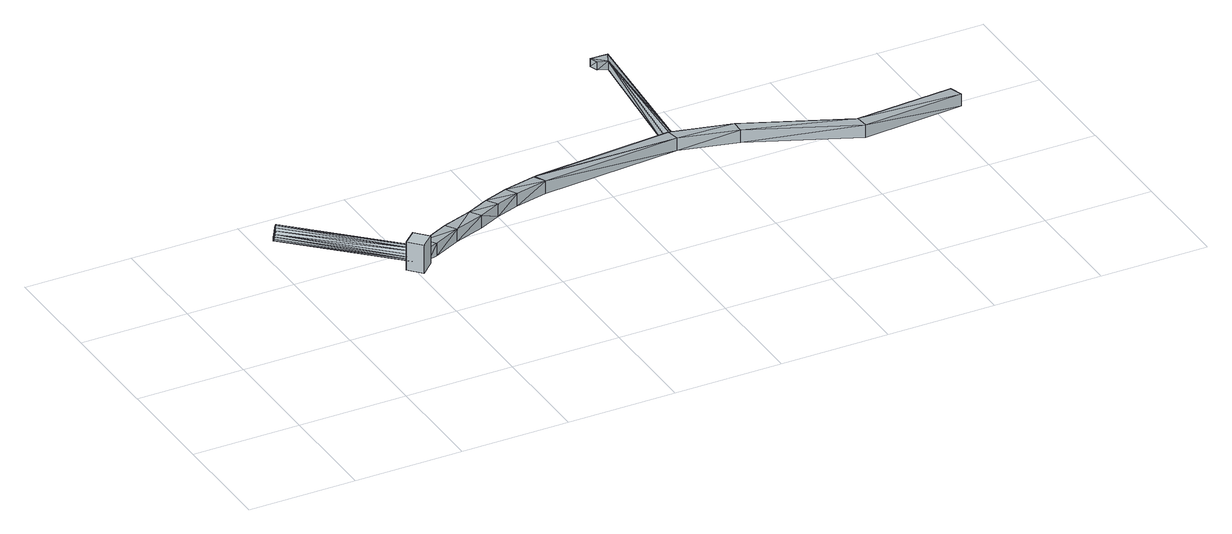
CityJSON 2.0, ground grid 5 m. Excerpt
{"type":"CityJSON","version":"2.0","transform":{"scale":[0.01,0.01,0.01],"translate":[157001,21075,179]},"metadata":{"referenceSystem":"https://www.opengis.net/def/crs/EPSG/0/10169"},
"CityObjects":{
"object1":{"type":"GenericCityObject","attributes":{"name":"雨水管路","year":2013},"geometry":[{"type":"MultiSurface","lod":"2","boundaries":[[[0,1,2]],[[0,3,1]],[[4,5,6]],[[6,7,4]],[[5,8,6]],[[8,9,6]],[[9,10,6]],[[10,11,6]],[[10,12,11]],[[10,13,12]],[[10,14,13]],[[14,15,13]],[[15,16,13]],[[16,17,13]],[[17,0,13]],[[17,3,0]],[[1,17,18]],[[1,3,17]],[[0,2,13]],[[2,19,13]],[[20,21,22]],[[22,23,20]],[[21,24,22]],[[24,25,22]],[[25,26,22]],[[26,27,22]],[[26,28,27]],[[26,29,28]],[[26,30,29]],[[30,31,29]],[[31,19,29]],[[19,18,29]],[[19,2,18]],[[2,1,18]],[[18,16,29]],[[18,17,16]],[[16,15,29]],[[15,28,29]],[[15,14,28]],[[14,27,28]],[[27,14,22]],[[14,10,22]],[[22,10,23]],[[10,9,23]],[[23,9,20]],[[9,8,20]],[[20,5,21]],[[20,8,5]],[[5,4,21]],[[4,24,21]],[[24,7,25]],[[24,4,7]],[[25,7,26]],[[7,6,26]],[[26,6,30]],[[6,11,30]],[[11,12,30]],[[12,31,30]],[[13,31,12]],[[13,19,31]]]}]},
"object2":{"type":"GenericCityObject","attributes":{"name":"雨水マンホール","year":2010},"geometry":[{"type":"MultiSurface","lod":"2","boundaries":[[[32,33,34,35]],[[33,32,36,37]],[[32,35,38,36]],[[33,37,39,34]],[[37,36,38,39]],[[39,38,35,34]]]}]},
"object3":{"type":"GenericCityObject","attributes":{"name":"雨水管路","year":2013},"geometry":[{"type":"MultiSurface","lod":"2","boundaries":[[[40,41,42]],[[40,43,41]],[[41,44,42]],[[44,45,42]],[[44,46,45]],[[46,47,45]],[[48,47,49]],[[47,46,49]],[[50,51,40]],[[51,43,40]],[[42,45,40]],[[50,40,52]],[[40,53,52]],[[48,53,47]],[[53,40,47]],[[40,45,47]],[[43,44,41]],[[51,54,43]],[[54,55,43]],[[43,55,46]],[[55,49,46]],[[46,44,43]],[[56,57,58]],[[56,59,57]],[[60,61,62]],[[60,63,61]],[[64,61,63]],[[56,58,63]],[[58,64,63]],[[65,60,62]],[[65,57,60]],[[57,59,60]],[[66,67,68]],[[67,69,68]],[[67,70,71]],[[67,66,70]],[[72,73,70]],[[73,71,70]],[[73,74,75]],[[73,72,74]],[[75,76,77]],[[75,74,76]],[[78,79,76]],[[79,77,76]],[[79,80,81]],[[79,78,80]],[[81,82,83]],[[81,80,82]],[[84,85,82]],[[85,83,82]],[[85,86,87]],[[85,84,86]],[[87,59,56]],[[87,86,59]],[[63,88,89]],[[63,60,88]],[[89,90,91]],[[89,88,90]],[[91,92,93]],[[91,90,92]],[[93,94,95]],[[93,92,94]],[[95,96,97]],[[95,94,96]],[[98,99,51]],[[51,50,98]],[[99,54,51]],[[99,100,54]],[[96,101,102]],[[102,97,96]],[[101,103,102]],[[101,98,103]],[[98,50,103]],[[50,104,103]],[[50,52,104]],[[52,105,104]],[[106,48,49]],[[49,107,106]],[[106,53,48]],[[106,105,53]],[[105,52,53]],[[49,55,100]],[[100,107,49]],[[55,54,100]],[[107,68,106]],[[68,69,106]],[[67,71,69]],[[69,75,106]],[[105,106,104]],[[106,77,104]],[[104,77,103]],[[95,97,79]],[[97,102,79]],[[95,81,93]],[[93,83,91]],[[91,87,89]],[[89,87,63]],[[63,87,56]],[[87,91,85]],[[91,83,85]],[[93,81,83]],[[95,79,81]],[[79,102,77]],[[102,103,77]],[[106,75,77]],[[69,73,75]],[[69,71,73]],[[68,70,66]],[[107,74,68]],[[100,99,107]],[[99,76,107]],[[98,76,99]],[[94,78,96]],[[78,101,96]],[[92,80,94]],[[90,82,92]],[[88,86,90]],[[60,86,88]],[[59,86,60]],[[86,84,90]],[[84,82,90]],[[82,80,92]],[[80,78,94]],[[78,76,101]],[[76,98,101]],[[76,74,107]],[[74,72,68]],[[72,70,68]],[[61,64,65]],[[65,62,61]],[[64,58,65]],[[58,57,65]]]}]}
},
"vertices":[
[579,93,656],[77,377,745],[72,365,754],[583,105,648],[600,112,715],[606,124,712],[586,89,704],[593,99,713],[610,133,706],[612,141,695],[611,145,680],[580,83,693],[578,82,680],[577,85,668],[607,143,666],[602,137,655],[596,129,648],[590,118,646],[83,389,743],[70,357,766],[103,405,803],[99,395,810],[104,417,778],[105,413,792],[93,384,813],[86,371,810],[79,361,802],[101,415,763],[95,409,752],[90,401,746],[74,355,790],[71,354,778],
[606,36,757],[606,36,622],[553,95,622],[553,95,757],[666,90,757],[666,90,622],[612,149,757],[612,149,622],
[2080,1197,606],[2017,1175,593],[2017,1175,633],[2080,1197,566],[2004,1213,593],[2004,1213,633],[2105,1248,566],[2105,1248,606],[2220,898,381],[2220,898,341],[2181,888,385],[2181,888,345],[2207,897,385],[2217,898,383],[2207,897,345],[2217,898,343],[710,123,689],[660,96,640],[660,96,700],[710,123,629],[678,174,629],[619,141,700],[619,141,640],[678,174,689],[657,99,700],[657,99,640],[3597,1025,74],[3597,1025,134],[3067,849,174],[3067,849,234],[3616,968,74],[3616,968,134],[3074,787,174],[3074,787,234],[2520,849,273],[2520,849,333],[2214,837,328],[2214,837,388],[1463,582,471],[1463,582,531],[1285,498,506],[1285,498,566],[1157,422,533],[1157,422,593],[1033,335,560],[1033,335,620],[867,236,595],[867,236,655],[834,286,595],[834,286,655],[1000,385,560],[1000,385,620],[1124,472,533],[1124,472,593],[1256,551,506],[1256,551,566],[1432,634,472],[1432,634,532],[1453,641,468],[2204,896,328],[2207,897,328],[1440,637,471],[1440,637,531],[1453,641,528],[2204,896,388],[2207,897,388],[2523,909,333],[2523,909,273]
]}
